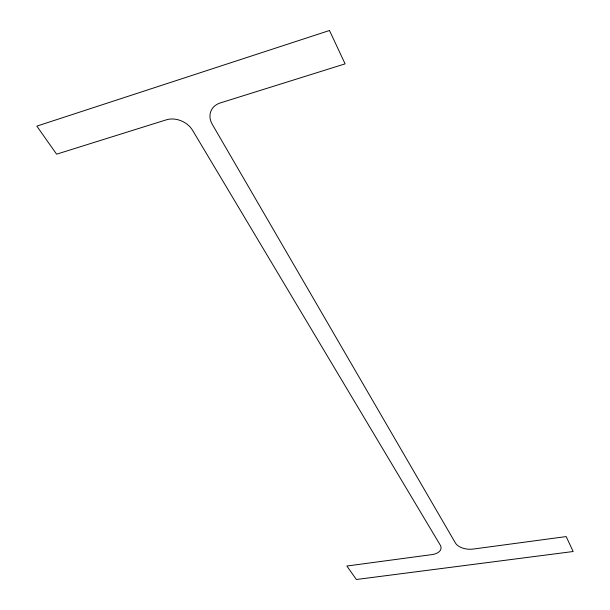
<?xml version="1.0" encoding="UTF-8"?>
<svg xmlns="http://www.w3.org/2000/svg" width="610" height="610" viewBox="0 0 610 610"><rect width="100%" height="100%" fill="white"/><g stroke="black" fill="none" stroke-linecap="round" stroke-linejoin="round"><path stroke-width="0.91" d="M329.491 30.5L36.836 126.125L56.608 154.177L166.332 119.827A19.871 15.357 25.4 0 1 192.607 130.349L440.252 545.104A13.809 7.877 6.3 0 1 432.002 554.597L346.869 566.027L356.362 579.5L573.164 551.516L566.179 536.579L473.101 549.076A14.053 8.075 5 0 1 455.426 543.022L212.272 124.333A20.099 16.119 23.6 0 1 220.317 102.93L345.1 63.867L329.491 30.5"/></g></svg>
